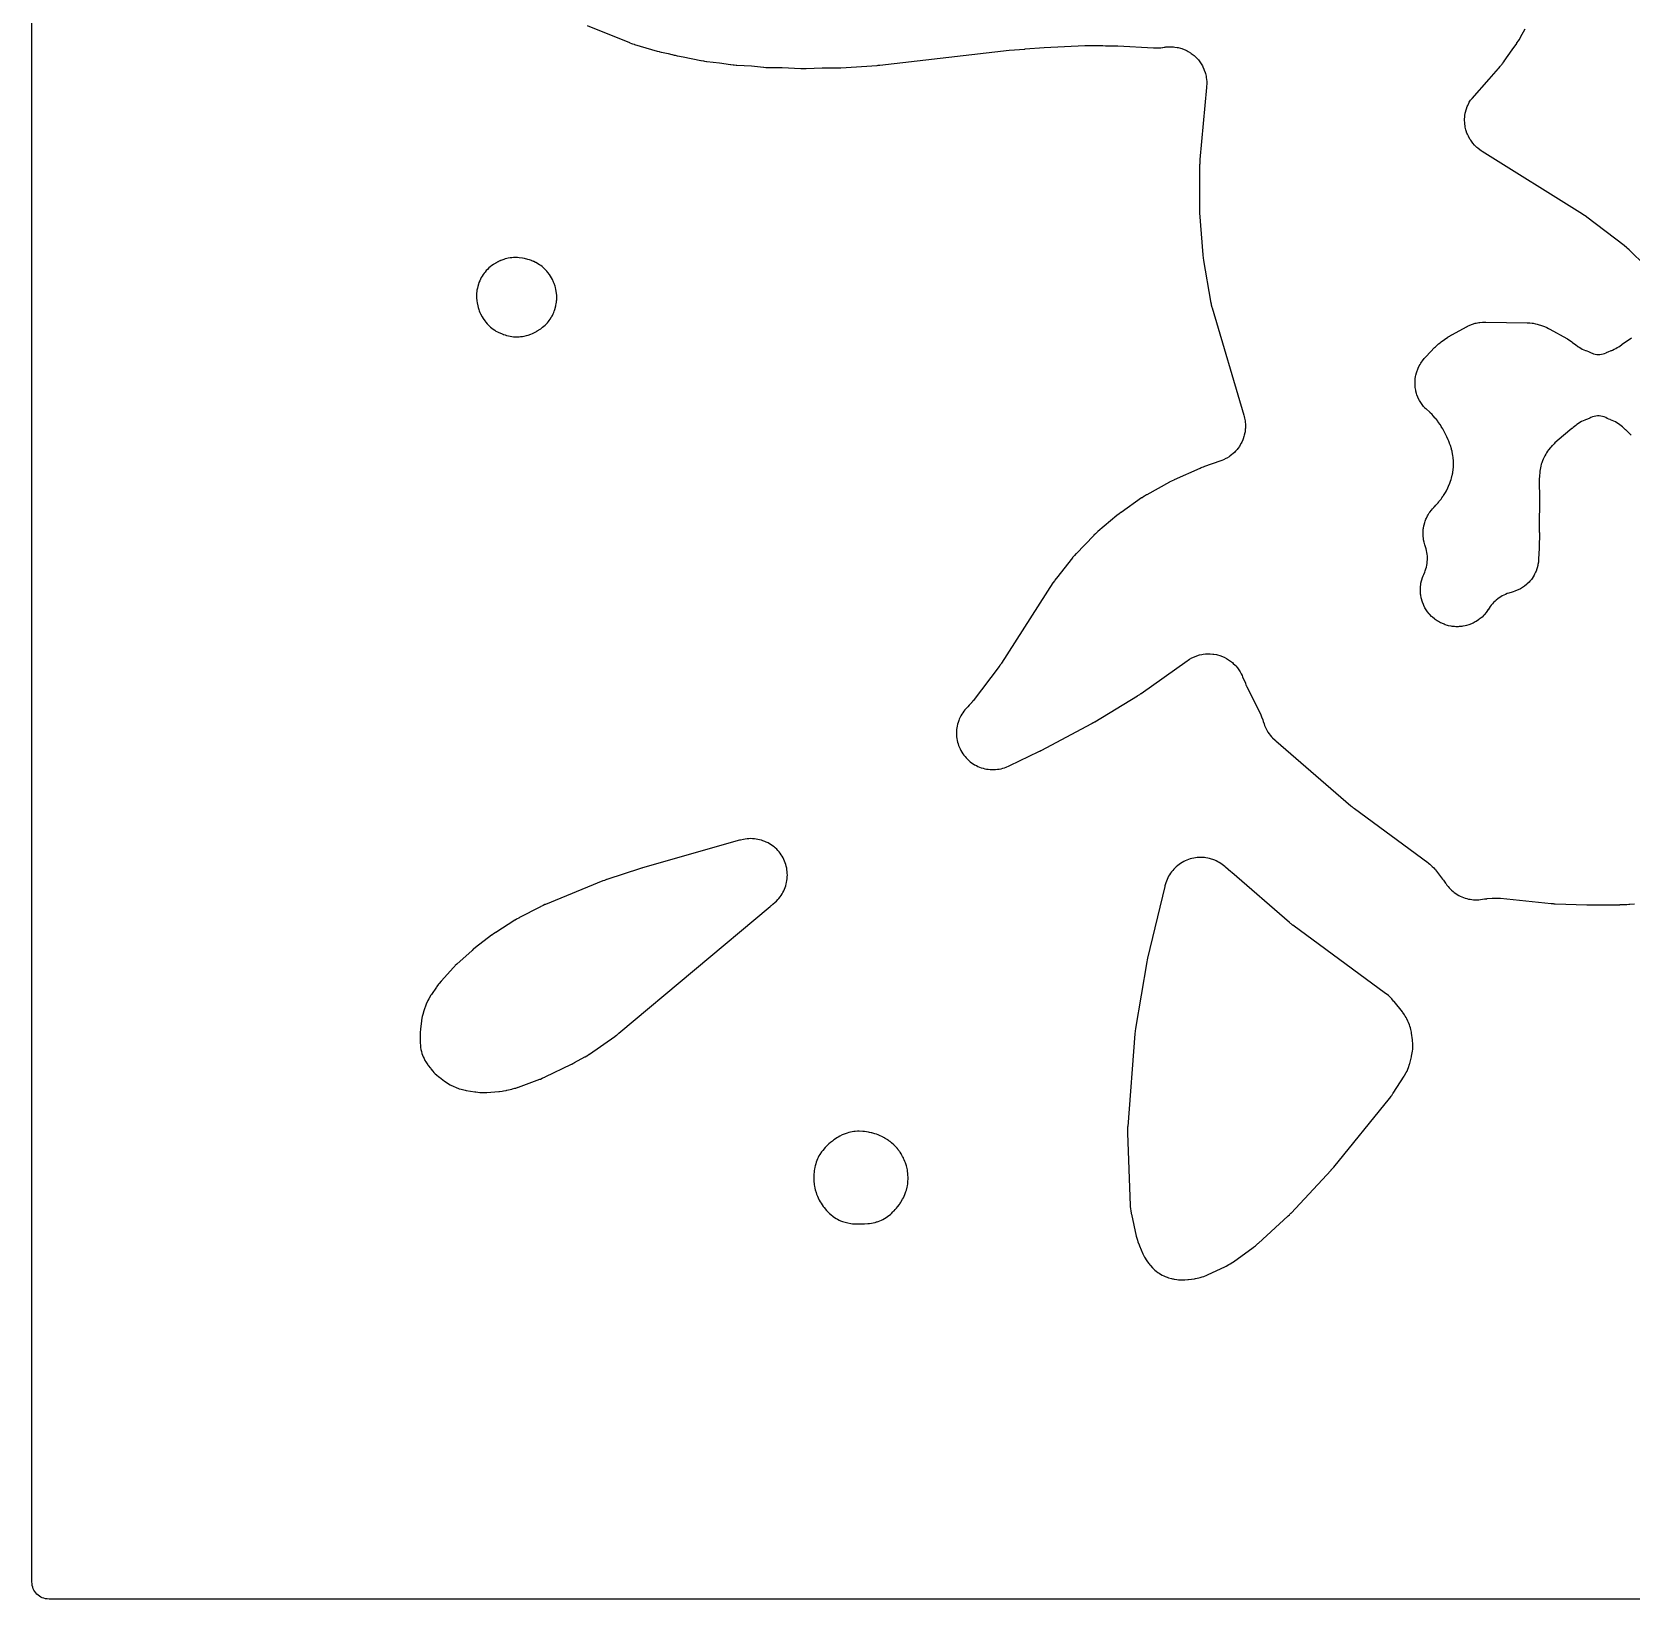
# Model space of a CAD drawing. Header units: millimetres. Extents: x 0 to 300, y 0 to 300.
# Drawn here: x -0.1 to 153, y -0.1 to 150 of the extents above; entities that cross this region are included whole.
import ezdxf

# ---------------------------------------------------------------- set-up
doc = ezdxf.new("R2010")
doc.units = ezdxf.units.MM
doc.layers.add('CUT', color=7, linetype='CONTINUOUS')

msp = doc.modelspace()

# ---------------------------------------------------------------- linework, layer by layer
at = {"layer": 'CUT'}
for points in [[(298.5107, -0.15), (1.4893, -0.15), (1.2934, -0.1404), (1.1382, -0.1174), (0.9861, -0.0793), (0.8384, -0.0264), (0.6967, 0.0406), (0.5622, 0.1213), (0.4362, 0.2147), (0.32, 0.32), (0.2147, 0.4362), (0.1213, 0.5622), (0.0406, 0.6967), (-0.0264, 0.8384), (-0.0793, 0.9861), (-0.1174, 1.1382), (-0.1404, 1.2934), (-0.15, 1.4893), (-0.15, 298.5107)], [(53.0459, 150.6083), (57.0906, 148.9826), (57.1263, 148.9687), (57.3019, 148.903), (57.3741, 148.8779), (57.5526, 148.8206), (57.5892, 148.8094), (59.7371, 148.1764), (59.765, 148.1684), (59.9261, 148.1241), (59.9884, 148.1083), (60.1208, 148.0775), (60.1511, 148.0708), (60.8039, 147.9324), (61.1378, 147.8408), (61.1783, 147.8302), (61.3777, 147.7811), (61.4595, 147.7632), (61.6611, 147.7245), (61.7024, 147.7172), (62.2239, 147.6314), (63.9342, 147.2687), (63.9766, 147.2604), (64.1839, 147.2222), (64.2689, 147.2089), (64.4781, 147.182), (64.5208, 147.177), (65.7312, 147.054), (66.7652, 146.8838), (66.8091, 146.8772), (67.0246, 146.8479), (67.1129, 146.8383), (67.3297, 146.8209), (67.374, 146.818), (68.772, 146.745), (69.9302, 146.6273), (69.9679, 146.6239), (70.1528, 146.6095), (70.2283, 146.6054), (70.4137, 146.5998), (70.4515, 146.5991), (71.7291, 146.5905), (73.4979, 146.4981), (73.5369, 146.4965), (73.7283, 146.4912), (73.8064, 146.4909), (73.9978, 146.4949), (74.0369, 146.4962), (75.5444, 146.5648), (76.9471, 146.5553), (76.9749, 146.5554), (77.1352, 146.5571), (77.1968, 146.5589), (77.3271, 146.5654), (77.3568, 146.5671), (80.8136, 146.8017), (80.8311, 146.803), (80.931, 146.8109), (80.9695, 146.8144), (81.0508, 146.8228), (81.0693, 146.8248), (93.4747, 148.252), (94.9869, 148.3686), (94.9879, 148.3686), (95.0018, 148.3697), (96.8241, 148.5102), (100.7196, 148.7162), (102.4608, 148.6896), (102.6898, 148.6861), (103.2205, 148.678), (103.871, 148.668), (107.2883, 148.4762), (107.3653, 148.4738), (107.6704, 148.4713), (107.8243, 148.4775), (108.0058, 148.4936), (108.1584, 148.5146), (108.2035, 148.523), (108.3164, 148.5413), (108.4228, 148.5559), (108.477, 148.5621), (108.6475, 148.5773), (108.8854, 148.5867), (108.9923, 148.5856), (109.2278, 148.5715), (109.3351, 148.5598), (109.5681, 148.5228), (109.6737, 148.5006), (109.9019, 148.4408), (110.0048, 148.4083), (110.2261, 148.3264), (110.3254, 148.284), (110.5375, 148.1808), (110.6321, 148.1288), (110.8331, 148.0053), (110.9221, 147.9443), (111.11, 147.8016), (111.1926, 147.7321), (111.3656, 147.5716), (111.441, 147.4944), (111.5973, 147.3177), (111.6648, 147.2335), (111.803, 147.0423), (111.8619, 146.9518), (111.9807, 146.748), (112.0304, 146.6522), (112.1286, 146.4377), (112.1686, 146.3374), (112.2453, 146.1143), (112.2753, 146.0106), (112.3297, 145.7811), (112.35, 145.6715), (112.383, 145.42), (112.3941, 145.2766), (112.3998, 145.0052), (112.393, 144.8132), (112.3843, 144.6777), (111.7459, 137.7737), (111.7431, 137.7389), (111.731, 137.5681), (111.7276, 137.4984), (111.723, 137.3272), (111.7225, 137.2923), (111.7021, 133.1468), (111.7022, 133.1361), (111.7021, 133.1241), (111.7023, 133.0914), (111.7048, 132.9312), (111.7072, 132.8659), (111.7162, 132.706), (111.7183, 132.6734), (112.0271, 128.6601), (112.0308, 128.6185), (112.0314, 128.6128), (112.0315, 128.6122), (112.0347, 128.5753), (112.0528, 128.3943), (112.0619, 128.3207), (112.0884, 128.1409), (112.0942, 128.1042), (112.7593, 124.2113), (112.7679, 124.1649), (112.8136, 123.938), (112.835, 123.8461), (112.8939, 123.6223), (112.9066, 123.5769), (115.9506, 113.2723), (115.9819, 113.1555), (116.022, 112.9891), (116.0668, 112.7516), (116.0818, 112.642), (116.1025, 112.4011), (116.1064, 112.2906), (116.1027, 112.0489), (116.0955, 111.9386), (116.0675, 111.6984), (116.0492, 111.5894), (115.9972, 111.3533), (115.968, 111.2466), (115.8925, 111.0169), (115.8528, 110.9138), (115.7545, 110.6929), (115.7046, 110.5942), (115.5846, 110.3843), (115.525, 110.2912), (115.3845, 110.0944), (115.3158, 110.0078), (115.1563, 109.8261), (115.0792, 109.7468), (114.9022, 109.5822), (114.8175, 109.511), (114.6249, 109.365), (114.5335, 109.3028), (114.3271, 109.1769), (114.2299, 109.1242), (114.0119, 109.0197), (113.854, 108.9536), (113.7413, 108.9097), (112.1042, 108.3195), (112.0792, 108.3102), (111.9358, 108.2558), (111.8809, 108.2338), (111.7658, 108.1852), (111.7397, 108.1739), (109.2677, 107.0777), (109.2359, 107.0632), (109.0816, 106.9907), (109.0193, 106.9597), (108.8681, 106.8805), (108.8375, 106.864), (106.664, 105.664), (106.6268, 105.6428), (106.446, 105.5366), (106.3734, 105.4913), (106.1986, 105.3756), (106.1632, 105.3515), (104.1913, 103.9691), (104.1624, 103.9484), (104.0217, 103.845), (103.9652, 103.8015), (103.8293, 103.692), (103.8018, 103.6693), (101.9771, 102.131), (101.9465, 102.1046), (101.7983, 101.9732), (101.7392, 101.918), (101.5979, 101.7793), (101.5694, 101.7506), (99.886, 100.0123), (99.8591, 99.9839), (99.7292, 99.843), (99.6776, 99.7842), (99.5547, 99.6371), (99.53, 99.6068), (97.9921, 97.6721), (97.9671, 97.6399), (97.847, 97.4805), (97.7996, 97.4143), (97.6877, 97.2491), (97.6653, 97.2151), (92.7395, 89.5281), (92.7222, 89.5015), (92.6929, 89.4572), (92.6667, 89.4183), (92.6528, 89.3979), (92.6416, 89.3819), (92.6244, 89.3572), (92.606, 89.3314), (92.575, 89.2883), (92.5472, 89.2505), (92.5324, 89.2308), (92.5206, 89.2152), (90.0124, 85.927), (89.9679, 85.8703), (89.8809, 85.7631), (89.8346, 85.7078), (89.8214, 85.6925), (89.7735, 85.6386), (89.6802, 85.5368), (89.6308, 85.4844), (89.4957, 85.3456), (89.4415, 85.2871), (89.2328, 85.0501), (89.1336, 84.9253), (89.0236, 84.7721), (88.9373, 84.6382), (88.8432, 84.4748), (88.7706, 84.3329), (88.6932, 84.1609), (88.6351, 84.0125), (88.5752, 83.8337), (88.5321, 83.6803), (88.4903, 83.4964), (88.4627, 83.3395), (88.4394, 83.1523), (88.4275, 82.9934), (88.4229, 82.8049), (88.4269, 82.6456), (88.4411, 82.4576), (88.461, 82.2994), (88.4938, 82.1137), (88.5293, 81.9584), (88.5804, 81.7769), (88.6311, 81.6258), (88.7, 81.4503), (88.7656, 81.305), (88.8516, 81.1372), (88.9312, 80.9992), (89.0335, 80.8407), (89.1265, 80.7114), (89.2441, 80.5639), (89.3495, 80.4444), (89.4811, 80.3093), (89.5979, 80.2009), (89.7423, 80.0796), (89.8692, 79.9833), (90.025, 79.877), (90.1609, 79.7938), (90.3265, 79.7035), (90.47, 79.6343), (90.6437, 79.5609), (90.7934, 79.5063), (90.9736, 79.4505), (91.128, 79.4111), (91.3128, 79.3735), (91.4703, 79.3496), (91.6579, 79.3306), (91.8171, 79.3225), (92.0057, 79.3223), (92.1648, 79.33), (92.3525, 79.3486), (92.5101, 79.3721), (92.695, 79.4092), (92.8495, 79.4483), (93.0298, 79.5036), (93.1796, 79.5579), (93.4707, 79.6801), (93.5434, 79.7127), (96.3141, 81.0414), (96.3286, 81.0484), (96.3913, 81.0792), (96.4179, 81.0926), (96.5121, 81.1412), (96.5329, 81.1521), (101.4041, 83.7539), (101.4225, 83.7639), (101.5278, 83.8219), (101.568, 83.8448), (101.6524, 83.8945), (101.6715, 83.906), (105.7805, 86.4057), (105.8029, 86.4195), (105.9311, 86.5005), (105.9799, 86.5325), (106.0819, 86.6022), (106.105, 86.6183), (110.5112, 89.7448), (110.6102, 89.8114), (110.7526, 89.9022), (110.96, 90.0203), (111.0575, 90.0695), (111.2756, 90.1665), (111.3774, 90.2058), (111.6041, 90.2805), (111.7093, 90.3095), (111.9423, 90.3614), (112.0499, 90.3798), (112.2869, 90.4083), (112.3958, 90.4159), (112.6344, 90.4207), (112.7435, 90.4175), (112.9814, 90.3986), (113.0897, 90.3845), (113.3245, 90.342), (113.4309, 90.3173), (113.6603, 90.2517), (113.7637, 90.2165), (113.9855, 90.1285), (114.0849, 90.0832), (114.2968, 89.9735), (114.3912, 89.9186), (114.5912, 89.7884), (114.6796, 89.7244), (114.8658, 89.575), (114.9474, 89.5025), (115.1177, 89.3353), (115.1918, 89.2551), (115.3447, 89.0718), (115.4103, 88.9846), (115.5443, 88.7871), (115.601, 88.6938), (115.7146, 88.4839), (115.7876, 88.3315), (115.8365, 88.2226), (116.1015, 87.5902), (116.1101, 87.57), (116.1606, 87.454), (116.1807, 87.4096), (116.2247, 87.3164), (116.2349, 87.2952), (117.5715, 84.5678), (117.5746, 84.5615), (117.6493, 84.3878), (117.7609, 84.0967), (117.8154, 83.9384), (117.8881, 83.7004), (117.9436, 83.5469), (118.0186, 83.3689), (118.0895, 83.2219), (118.1822, 83.0524), (118.2677, 82.9134), (118.3772, 82.7543), (118.4765, 82.6247), (118.6016, 82.4776), (118.7135, 82.3588), (118.947, 82.1351), (119.0073, 82.0801), (126.2172, 75.8444), (126.2282, 75.8349), (126.2766, 75.7939), (126.2971, 75.7767), (126.3533, 75.7306), (126.3773, 75.7113), (126.4312, 75.6688), (126.4564, 75.6493), (126.5282, 75.5949), (126.5458, 75.5817), (133.5743, 70.4095), (133.6573, 70.3456), (133.7727, 70.2527), (133.9298, 70.1144), (133.9989, 70.0481), (134.1433, 69.8966), (134.2408, 69.7851), (134.308, 69.7048), (135.0023, 68.8367), (135.0787, 68.7358), (135.2199, 68.5388), (135.2909, 68.434), (135.3251, 68.3806), (135.4134, 68.2561), (135.5248, 68.114), (135.6245, 67.9985), (135.7489, 67.8675), (135.8592, 67.7621), (135.9955, 67.6436), (136.1154, 67.5491), (136.2624, 67.4442), (136.3906, 67.3615), (136.547, 67.271), (136.6825, 67.201), (136.8468, 67.1258), (136.9884, 67.069), (137.159, 67.0098), (137.3054, 66.9668), (137.4809, 66.9241), (137.6307, 66.8952), (137.8095, 66.8694), (137.9614, 66.8549), (138.1418, 66.8463), (138.2944, 66.8463), (138.4749, 66.8549), (138.6267, 66.8695), (139.0228, 66.9266), (139.1045, 66.9382), (139.1575, 66.9449), (139.2177, 66.9518), (139.246, 66.9546), (139.2697, 66.9569), (139.7383, 66.9998), (139.8542, 67.0075), (140.0183, 67.0146), (140.2503, 67.0133), (140.4143, 67.0044), (140.53, 66.9953), (145.4144, 66.4937), (145.4395, 66.4913), (145.5843, 66.4787), (145.6401, 66.4749), (145.7583, 66.4688), (145.7852, 66.4676), (148.8009, 66.3627), (148.8236, 66.3621), (148.9538, 66.3594), (149.004, 66.3591), (149.1101, 66.3603), (149.1343, 66.3607), (149.3994, 66.3676), (149.4089, 66.3671), (149.4873, 66.3647), (150.8464, 66.3572), (150.8639, 66.3572), (150.9648, 66.3578), (151.0036, 66.3584), (151.0857, 66.3609), (151.1044, 66.3615), (151.5403, 66.3796), (151.8405, 66.3796), (151.861, 66.3797), (151.9794, 66.3812), (152.0249, 66.3825), (152.1212, 66.3865), (152.1432, 66.3875), (152.5046, 66.4075), (152.5693, 66.4083), (152.6452, 66.4112), (152.8309, 66.4226), (152.8688, 66.4253), (152.942, 66.4316), (153.3804, 66.4557)], [(154.4078, 127.6335), (152.909, 129.0951), (152.873, 129.1292), (152.6938, 129.2935), (152.6186, 129.3582), (152.4295, 129.511), (152.3905, 129.5416), (148.8129, 132.2549), (148.7843, 132.2761), (148.643, 132.3784), (148.5844, 132.4188), (148.4387, 132.5147), (148.4088, 132.5339), (138.7915, 138.5623), (138.6942, 138.6266), (138.5587, 138.721), (138.3741, 138.8635), (138.2929, 138.9327), (138.1229, 139.0924), (138.0488, 139.1691), (137.8952, 139.3446), (137.8289, 139.4282), (137.693, 139.6177), (137.6352, 139.7074), (137.5183, 139.9092), (137.4694, 140.004), (137.3727, 140.2163), (137.3333, 140.3154), (137.2576, 140.536), (137.228, 140.6385), (137.1741, 140.8654), (137.1546, 140.9703), (137.123, 141.2014), (137.1137, 141.3077), (137.1047, 141.5407), (137.1058, 141.6474), (137.1195, 141.8802), (137.1309, 141.9863), (137.1671, 142.2167), (137.1888, 142.3211), (137.2472, 142.5469), (137.2789, 142.6488), (137.359, 142.8678), (137.4004, 142.9661), (137.5014, 143.1764), (137.5522, 143.2702), (137.6731, 143.4697), (137.679, 143.4785), (137.7839, 143.5915), (137.8143, 143.6253), (139.4499, 145.491), (140.1418, 146.2497), (140.1726, 146.2846), (140.3214, 146.4576), (140.38, 146.5299), (140.5107, 146.7011), (140.5155, 146.7066), (140.5454, 146.7417), (140.6896, 146.916), (140.7463, 146.9888), (140.8801, 147.1711), (140.9069, 147.2087), (141.6586, 148.2971), (142.0949, 148.9044), (142.1246, 148.9472), (142.2668, 149.1595), (142.322, 149.248), (142.4501, 149.469), (142.4755, 149.5146), (142.8993, 150.3041)], [(153.0744, 111.3827), (152.6077, 111.8087), (152.5831, 111.8315), (152.541, 111.8711), (152.5409, 111.8711), (152.5357, 111.876), (152.4972, 111.9118), (152.4847, 111.9236), (152.2359, 112.1584), (152.1183, 112.259), (151.9739, 112.371), (151.8475, 112.4597), (151.6928, 112.5573), (151.5583, 112.6334), (151.395, 112.7156), (151.2538, 112.7784), (151.0833, 112.8445), (151.0831, 112.8446), (151.0367, 112.8626), (150.9283, 112.9077), (150.7765, 112.9753), (150.6347, 113.047), (150.4846, 113.1134), (150.3285, 113.1641), (150.168, 113.1985), (150.0049, 113.2163), (149.8407, 113.2173), (149.6774, 113.2014), (149.5165, 113.169), (149.3597, 113.1202), (149.2089, 113.0556), (149.088, 112.9963), (148.8682, 112.9019), (148.7681, 112.8646), (148.6986, 112.837), (148.622, 112.8043), (148.6212, 112.804), (148.4529, 112.7323), (148.3139, 112.6649), (148.1534, 112.5773), (148.0215, 112.4969), (147.8701, 112.3942), (147.7466, 112.3014), (147.4922, 112.0903), (147.4698, 112.0714), (147.4476, 112.0523), (147.4475, 112.0522), (147.4096, 112.0196), (147.3922, 112.0048), (145.9885, 110.8234), (145.9497, 110.7897), (145.7624, 110.6215), (145.6882, 110.5504), (145.512, 110.3706), (145.4767, 110.3333), (145.387, 110.2356), (145.3376, 110.1792), (145.147, 109.951), (145.0563, 109.8315), (144.9558, 109.6852), (144.8767, 109.5577), (144.7903, 109.4026), (144.7235, 109.2683), (144.6699, 109.1465), (144.6294, 109.0631), (144.566, 108.9132), (144.5, 108.7321), (144.452, 108.5765), (144.4048, 108.3897), (144.3729, 108.23), (144.326, 107.9108), (144.3162, 107.83), (144.2804, 107.4546), (144.2766, 107.4068), (144.2613, 107.1719), (144.2579, 107.0759), (144.2567, 106.8406), (144.2572, 106.7926), (144.2894, 105.5004), (144.2892, 105.4733), (144.2361, 102.3584), (144.2402, 102.2133), (144.2575, 102.0692), (144.2663, 102.0278), (144.2565, 100.5555), (144.1959, 99.4854), (144.1867, 99.3715), (144.1699, 99.2108), (144.1354, 98.9851), (144.1147, 98.8828), (144.0589, 98.6614), (144.0285, 98.5614), (143.9519, 98.3464), (143.9123, 98.2498), (143.8156, 98.043), (143.7669, 97.9506), (143.6657, 97.7788), (143.5691, 97.6374), (143.5036, 97.551), (143.3513, 97.3695), (143.2776, 97.29), (143.1081, 97.1244), (143.0269, 97.0526), (142.842, 96.9045), (142.7541, 96.841), (142.5554, 96.7119), (142.4618, 96.6574), (142.2513, 96.5485), (142.1527, 96.5035), (141.9325, 96.4159), (141.7738, 96.3617), (141.6608, 96.3262), (141.3444, 96.2352), (141.1939, 96.1837), (141.0191, 96.1141), (140.8746, 96.0479), (140.7076, 95.9612), (140.5703, 95.8811), (140.4127, 95.7783), (140.2841, 95.6849), (140.1375, 95.567), (140.0187, 95.4613), (139.8845, 95.3294), (139.7769, 95.2124), (139.6565, 95.0678), (139.5609, 94.9408), (139.3547, 94.6361), (139.3433, 94.6189), (139.2392, 94.4688), (139.1647, 94.3696), (139.014, 94.1878), (138.941, 94.1082), (138.7731, 93.9422), (138.6927, 93.8701), (138.5093, 93.7214), (138.4222, 93.6576), (138.225, 93.5276), (138.1321, 93.4727), (137.9231, 93.3627), (137.8252, 93.3172), (137.6064, 93.2283), (137.5045, 93.1926), (137.2781, 93.1256), (137.1731, 93.1001), (136.9412, 93.0557), (136.8343, 93.0407), (136.5992, 93.0193), (136.4912, 93.0148), (136.2551, 93.0166), (136.1473, 93.0228), (135.9125, 93.0478), (135.8058, 93.0645), (135.5746, 93.1125), (135.4701, 93.1396), (135.2448, 93.2101), (135.1434, 93.2474), (134.926, 93.3396), (134.8089, 93.3963), (134.601, 93.5099), (134.4887, 93.5787), (134.2923, 93.7128), (134.2056, 93.7785), (134.0234, 93.9314), (133.9437, 94.0054), (133.7775, 94.1756), (133.7055, 94.2572), (133.557, 94.443), (133.4934, 94.5312), (133.364, 94.7308), (133.3094, 94.8249), (133.2005, 95.0364), (133.1555, 95.1354), (133.068, 95.3566), (133.033, 95.4596), (132.9679, 95.6884), (132.9433, 95.7944), (132.9011, 96.0284), (132.8871, 96.1363), (132.8683, 96.3734), (132.8651, 96.4822), (132.8698, 96.72), (132.8774, 96.8285), (132.9057, 97.0647), (132.9239, 97.1719), (132.9754, 97.4041), (133.0042, 97.5091), (133.0785, 97.735), (133.1389, 97.8922), (133.1843, 98.0021), (133.2829, 98.2248), (133.3413, 98.3773), (133.401, 98.5611), (133.4436, 98.7188), (133.4843, 98.9077), (133.5105, 99.0689), (133.5318, 99.261), (133.5415, 99.424), (133.543, 99.6172), (133.536, 99.7804), (133.5179, 99.9728), (133.4943, 100.1344), (133.4567, 100.3239), (133.4167, 100.4823), (133.3024, 100.8543), (133.2981, 100.8715), (133.261, 100.9957), (133.227, 101.1257), (133.1794, 101.3515), (133.1626, 101.4557), (133.1368, 101.685), (133.1301, 101.7903), (133.1266, 102.021), (133.13, 102.1265), (133.1486, 102.3565), (133.1622, 102.4611), (133.2028, 102.6883), (133.2263, 102.7911), (133.2885, 103.0133), (133.3218, 103.1135), (133.4051, 103.3286), (133.4479, 103.4251), (133.5515, 103.6313), (133.6033, 103.7232), (133.7262, 103.9185), (133.7866, 104.005), (133.9277, 104.1876), (134.0336, 104.3119), (134.1106, 104.3979), (134.1734, 104.4647), (134.2077, 104.5025), (134.3595, 104.6748), (134.4767, 104.7993), (134.5602, 104.8954), (134.6243, 104.9754), (134.6402, 104.9935), (134.6833, 105.0445), (134.8497, 105.2501), (134.9293, 105.3573), (135.0181, 105.488), (135.06, 105.5555), (135.0855, 105.5921), (135.2717, 105.8748), (135.358, 106.0224), (135.5084, 106.3145), (135.5766, 106.4657), (135.6887, 106.7534), (135.7297, 106.8765), (135.7568, 106.944), (135.8132, 107.1051), (135.8546, 107.243), (135.9244, 107.52), (135.9404, 107.5902), (135.9552, 107.6628), (135.9708, 107.7514), (136.0224, 108.104), (136.0384, 108.2832), (136.0502, 108.6392), (136.0506, 108.7292), (136.0497, 108.7703), (136.0449, 108.8617), (136.0158, 109.2231), (135.9906, 109.4044), (135.9204, 109.76), (135.9002, 109.8492), (135.8645, 109.9878), (135.8427, 110.0643), (135.7489, 110.3656), (135.6941, 110.515), (135.667, 110.5787), (135.656, 110.6157), (135.5946, 110.7896), (135.5357, 110.9339), (135.4051, 111.2138), (135.3705, 111.2836), (135.0423, 111.906), (135.0059, 111.9714), (134.9373, 112.088), (134.8714, 112.2073), (134.7815, 112.3516), (134.5884, 112.6274), (134.5379, 112.6957), (134.3347, 112.9556), (134.2882, 113.0123), (134.0988, 113.2328), (133.9983, 113.3395), (133.7897, 113.5417), (133.7359, 113.5915), (133.4418, 113.8514), (133.3797, 113.9035), (133.2991, 113.9678), (133.2911, 113.9765), (133.178, 114.1068), (133.0276, 114.2988), (132.9634, 114.39), (132.8334, 114.5962), (132.7788, 114.6934), (132.6703, 114.9118), (132.6258, 115.0141), (132.5401, 115.2423), (132.5062, 115.3486), (132.4441, 115.5844), (132.4212, 115.6935), (132.3833, 115.9344), (132.3716, 116.0453), (132.3584, 116.2888), (132.358, 116.4003), (132.3695, 116.6438), (132.3805, 116.7548), (132.4166, 116.996), (132.4388, 117.1052), (132.4993, 117.3415), (132.5324, 117.4479), (132.6165, 117.6768), (132.6603, 117.7794), (132.7672, 117.9985), (132.8507, 118.1496), (132.9124, 118.2548), (132.9148, 118.2587), (132.9822, 118.3613), (133.0812, 118.5039), (133.2312, 118.698), (133.3443, 118.8298), (133.4265, 118.9209), (134.2238, 119.7594), (134.3095, 119.8451), (134.4338, 119.9632), (134.6176, 120.1211), (134.7532, 120.2261), (134.8509, 120.2979), (135.5013, 120.751), (135.536, 120.7748), (135.5947, 120.8141), (135.6469, 120.8482), (135.6746, 120.8657), (135.6966, 120.8795), (135.7305, 120.9005), (135.7665, 120.9224), (135.8272, 120.9585), (135.8812, 120.9897), (135.9098, 121.0057), (135.9326, 121.0183), (137.272, 121.7497), (137.3823, 121.8063), (137.5403, 121.8823), (137.7687, 121.9779), (137.8753, 122.0162), (138.1124, 122.0878), (138.2224, 122.115), (138.4656, 122.1617), (138.5778, 122.1774), (138.8245, 122.1988), (138.9997, 122.205), (139.1236, 122.2061), (143.0879, 122.1407), (143.1992, 122.1363), (143.3566, 122.1264), (143.578, 122.1021), (143.6786, 122.0863), (143.8968, 122.0416), (144.0497, 122.0028), (144.157, 121.9728), (144.462, 121.8801), (144.5832, 121.8397), (144.7532, 121.778), (144.9883, 121.6782), (145.1507, 121.5988), (145.2639, 121.5396), (146.8842, 120.6374), (146.9708, 120.5868), (147.0918, 120.5126), (147.2583, 120.4008), (147.3727, 120.3167), (147.4522, 120.2557), (147.6572, 120.0916), (147.7177, 120.0454), (147.962, 119.8682), (148.0894, 119.7847), (148.2447, 119.6932), (148.3794, 119.6223), (148.5427, 119.546), (148.6836, 119.4881), (148.7162, 119.4765), (148.8278, 119.4336), (148.9843, 119.3689), (149.2366, 119.2496), (149.237, 119.2505), (149.3192, 119.2115), (149.464, 119.1591), (149.6132, 119.1208), (149.7653, 119.0971), (149.919, 119.0881), (150.0729, 119.0939), (150.2255, 119.1145), (150.3754, 119.1497), (150.5213, 119.1991), (150.6617, 119.2623), (150.7088, 119.2863), (150.923, 119.3825), (151.0777, 119.4431), (151.1417, 119.4664), (151.1763, 119.4794), (151.2093, 119.4923), (151.2796, 119.5216), (151.4442, 119.5951), (151.5802, 119.6636), (151.7371, 119.7524), (151.8659, 119.8335), (152.1485, 120.031), (152.1755, 120.0502), (152.196, 120.0652), (152.2117, 120.0766), (153.0861, 120.7041)]]:
    msp.add_lwpolyline(points, dxfattribs=at)
for points in [[(44.0346, 121.5208), (44.179, 121.4232), (44.3047, 121.3465), (44.4575, 121.2626), (44.5896, 121.1978), (44.8192, 121.098), (44.9627, 121.0436), (44.9904, 121.0346), (45.0046, 121.0287), (45.1773, 120.9658), (45.3256, 120.9199), (45.5036, 120.8741), (45.6556, 120.8428), (45.8372, 120.8144), (45.9916, 120.798), (46.1751, 120.7874), (46.3303, 120.786), (46.514, 120.7932), (46.6686, 120.8068), (46.8507, 120.8318), (47.0033, 120.8604), (47.2316, 120.9147), (47.3875, 120.9602), (47.6415, 121.0487), (47.7984, 121.1128), (47.9797, 121.1984), (48.1289, 121.2788), (48.2387, 121.3456), (48.2657, 121.3607), (48.3934, 121.4399), (48.4102, 121.4501), (48.4132, 121.4521), (48.4691, 121.4868), (48.5887, 121.5686), (48.7747, 121.7086), (48.8853, 121.8), (49.0113, 121.9139), (49.1133, 122.0148), (49.2286, 122.1395), (49.3212, 122.2492), (49.4074, 122.3611), (49.4993, 122.4937), (49.6288, 122.7025), (49.6553, 122.7511), (49.7069, 122.8438), (49.7775, 122.9849), (49.8337, 123.1106), (49.8939, 123.2622), (49.9108, 123.3108), (49.9217, 123.3398), (49.933, 123.3748), (49.9391, 123.3923), (49.9444, 123.4099), (49.9702, 123.4895), (49.9863, 123.5497), (49.9896, 123.5604), (49.9936, 123.5766), (50.0123, 123.6462), (50.0217, 123.6903), (50.027, 123.7114), (50.0292, 123.7228), (50.0509, 123.815), (50.0765, 123.9502), (50.1, 124.1114), (50.114, 124.2483), (50.1193, 124.3389), (50.1201, 124.3481), (50.1204, 124.3574), (50.1235, 124.411), (50.1249, 124.5005), (50.1256, 124.5213), (50.1254, 124.5301), (50.1257, 124.5486), (50.1218, 124.6908), (50.1199, 124.7755), (50.1075, 124.9419), (50.0794, 125.1616), (50.0512, 125.3195), (50.0085, 125.5044), (49.9646, 125.6586), (49.8871, 125.8871), (49.8259, 126.0408), (49.7148, 126.2825), (49.6354, 126.4335), (49.5322, 126.6068), (49.4372, 126.7484), (49.2814, 126.9559), (49.1819, 127.0758), (49.0572, 127.212), (48.9575, 127.3117), (48.8343, 127.4244), (48.7262, 127.5149), (48.5936, 127.6164), (48.4779, 127.6971), (48.3198, 127.7973), (48.1792, 127.8768), (48.1387, 127.897), (48.1327, 127.9003), (48.1045, 127.9141), (47.9206, 128.0061), (47.8862, 128.021), (47.8792, 128.0244), (47.827, 128.0465), (47.7534, 128.0782), (47.7435, 128.0818), (47.7179, 128.0927), (47.523, 128.1629), (47.3552, 128.2131), (47.0216, 128.2934), (46.8551, 128.3242), (46.5377, 128.3658), (46.3745, 128.3787), (46.181, 128.3841), (46.1551, 128.3835), (46.1483, 128.3837), (46.0641, 128.3814), (46.0175, 128.3803), (46.0137, 128.38), (45.9832, 128.3792), (45.8079, 128.3654), (45.7967, 128.3639), (45.7959, 128.3638), (45.6513, 128.3464), (45.4827, 128.3182), (45.347, 128.2895), (45.1978, 128.251), (45.0686, 128.2119), (44.8808, 128.1462), (44.7484, 128.0931), (44.7401, 128.0894), (44.7329, 128.0866), (44.6792, 128.0618), (44.5335, 127.9957), (44.5087, 127.983), (44.4755, 127.9677), (44.4128, 127.9339), (44.3997, 127.9273), (44.3898, 127.9216), (44.305, 127.876), (44.286, 127.8643), (44.2745, 127.858), (44.1009, 127.7498), (44.0542, 127.7209), (43.9093, 127.62), (43.7452, 127.4915), (43.6247, 127.3871), (43.4884, 127.2565), (43.3789, 127.1406), (43.2563, 126.9972), (43.1797, 126.898), (43.1648, 126.8793), (43.0733, 126.7529), (42.9725, 126.5982), (42.8937, 126.4634), (42.8084, 126.2996), (42.7432, 126.1578), (42.6743, 125.9865), (42.6232, 125.839), (42.5554, 125.6076), (42.5205, 125.4643), (42.4824, 125.269), (42.4617, 125.1317), (42.4444, 124.9681), (42.4357, 124.8294), (42.4329, 124.6836), (42.4383, 124.5184), (42.4624, 124.234), (42.4899, 124.0444), (42.5503, 123.7527), (42.593, 123.59), (42.6478, 123.4187), (42.6981, 123.2826), (42.765, 123.1245), (42.8275, 122.9936), (42.9534, 122.7579), (42.9611, 122.7449), (42.9875, 122.6947), (43.0809, 122.5393), (43.2323, 122.317), (43.3316, 122.1861), (43.448, 122.0481), (43.548, 121.94), (43.6721, 121.8176), (43.7816, 121.7192), (43.9165, 121.6088)], [(37.5876, 51.3199), (37.773, 51.0436), (37.8216, 50.9751), (38.0168, 50.7146), (38.0634, 50.6554), (38.2535, 50.4253), (38.3548, 50.3138), (38.4807, 50.1877), (38.592, 50.0862), (38.8217, 49.8958), (38.8808, 49.8491), (39.374, 49.478), (39.4509, 49.4236), (39.7617, 49.2172), (39.9245, 49.1224), (40.2539, 48.9557), (40.4288, 48.88), (40.7842, 48.7505), (40.9691, 48.6956), (41.341, 48.609), (41.4356, 48.59), (42.2681, 48.4485), (42.364, 48.4352), (42.7453, 48.3939), (42.9387, 48.3848), (43.322, 48.3899), (43.4186, 48.3941), (44.5916, 48.4807), (44.654, 48.4866), (44.901, 48.5146), (45.025, 48.5336), (45.269, 48.5809), (45.3303, 48.594), (45.8269, 48.7105), (45.8745, 48.7225), (46.1067, 48.7845), (46.2006, 48.8128), (46.4286, 48.8889), (46.4749, 48.9052), (48.5188, 49.6585), (48.5553, 49.6724), (48.7331, 49.743), (48.805, 49.7735), (48.9792, 49.8526), (49.0145, 49.8692), (51.5415, 51.092), (51.5619, 51.1021), (51.6793, 51.161), (51.7242, 51.1843), (51.8183, 51.2353), (51.8395, 51.247), (52.8123, 51.7933), (52.8448, 51.812), (53.0017, 51.905), (53.0649, 51.9445), (53.2175, 52.0449), (53.2484, 52.0657), (55.6784, 53.7458), (55.7088, 53.7673), (55.8565, 53.8746), (55.9157, 53.9197), (56.0582, 54.0338), (56.087, 54.0574), (70.5825, 66.2175), (70.598, 66.2304), (70.6277, 66.2549), (70.6433, 66.2676), (70.6666, 66.2865), (70.6893, 66.3047), (70.7332, 66.3394), (70.7562, 66.3574), (70.7662, 66.3651), (70.8274, 66.4148), (71.0653, 66.6177), (71.1802, 66.7259), (71.3096, 66.8605), (71.4132, 66.9794), (71.5287, 67.1261), (71.6201, 67.2546), (71.7207, 67.412), (71.799, 67.5489), (71.8835, 67.7154), (71.9479, 67.8593), (72.0157, 68.0333), (72.0656, 68.183), (72.1159, 68.3628), (72.1509, 68.5166), (72.1832, 68.7005), (72.2028, 68.857), (72.2169, 69.0431), (72.2211, 69.2008), (72.2167, 69.3875), (72.2053, 69.5448), (72.1827, 69.7301), (72.1558, 69.8856), (72.115, 70.0678), (72.073, 70.2198), (72.0144, 70.3971), (71.9576, 70.5442), (71.8819, 70.7149), (71.8109, 70.8557), (71.7187, 71.0181), (71.6342, 71.1513), (71.5265, 71.3038), (71.4292, 71.428), (71.307, 71.5692), (71.1981, 71.6832), (71.0626, 71.8116), (70.9429, 71.9144), (70.7954, 72.0289), (70.6661, 72.1193), (70.5081, 72.2187), (70.3706, 72.296), (70.2035, 72.3793), (70.0591, 72.4427), (69.8846, 72.5092), (69.7346, 72.5581), (69.5545, 72.6071), (69.4004, 72.6409), (69.2163, 72.6719), (69.0596, 72.6904), (68.8734, 72.7031), (68.7157, 72.7061), (68.529, 72.7005), (68.3718, 72.6879), (68.1866, 72.6639), (68.0314, 72.6359), (67.7269, 72.5654), (67.6505, 72.5457), (58.3473, 69.9017), (58.3335, 69.8977), (58.2737, 69.8801), (58.2481, 69.8723), (58.1579, 69.8442), (58.1378, 69.8378), (54.9205, 68.787), (54.8952, 68.7785), (54.7499, 68.7284), (54.6944, 68.708), (54.5778, 68.6629), (54.5513, 68.6523), (49.0347, 66.4029), (48.9998, 66.3882), (48.8295, 66.314), (48.7608, 66.2821), (48.5943, 66.2), (48.5605, 66.1828), (46.5085, 65.1095), (46.4798, 65.0941), (46.3397, 65.0172), (46.2833, 64.9846), (46.1465, 64.9021), (46.1187, 64.885), (44.288, 63.7285), (44.2585, 63.7094), (44.1151, 63.6144), (44.0575, 63.5744), (43.9184, 63.4732), (43.8903, 63.4522), (42.3466, 62.2761), (42.3195, 62.2549), (42.1876, 62.1499), (42.1347, 62.1059), (42.0075, 61.9953), (41.9817, 61.9724), (40.5765, 60.6969), (40.548, 60.6704), (40.41, 60.5389), (40.355, 60.4839), (40.2235, 60.3457), (40.197, 60.3172), (39.0803, 59.0857), (39.044, 59.0442), (38.8697, 58.8381), (38.8015, 58.7516), (38.6417, 58.534), (38.6099, 58.4891), (38.1238, 57.7768), (38.0714, 57.6946), (37.8737, 57.3632), (37.7843, 57.1902), (37.6284, 56.8373), (37.5917, 56.7471), (37.4246, 56.2965), (37.3945, 56.2074), (37.2858, 55.8514), (37.2415, 55.6688), (37.1753, 55.3027), (37.1613, 55.2098), (37.0733, 54.4805), (37.0677, 54.4274), (37.0451, 54.1669), (37.0393, 54.0603), (37.0341, 53.7988), (37.0339, 53.7455), (37.0402, 53.2693), (37.0435, 53.1854), (37.0654, 52.8532), (37.0852, 52.6864), (37.119, 52.4906), (37.1561, 52.3268), (37.2102, 52.1357), (37.2644, 51.9767), (37.3382, 51.7922), (37.4088, 51.6398), (37.5015, 51.4641)], [(105.9485, 33.6974), (106.2894, 32.931), (106.319, 32.8682), (106.4418, 32.6216), (106.5091, 32.5), (106.595, 32.3596), (106.6725, 32.2443), (106.8361, 32.0227), (106.8785, 31.9677), (106.9483, 31.8813), (106.998, 31.8227), (107.2006, 31.595), (107.3082, 31.4852), (107.4417, 31.3615), (107.5594, 31.2625), (107.7041, 31.1522), (107.8307, 31.0649), (107.9854, 30.969), (108.1198, 30.8944), (108.2829, 30.8137), (108.4239, 30.7523), (108.594, 30.6877), (108.7402, 30.6401), (109.0341, 30.5597), (109.1087, 30.5413), (109.195, 30.5221), (109.2653, 30.5081), (109.5453, 30.4589), (109.6876, 30.4404), (109.8568, 30.4261), (110.0001, 30.4205), (110.17, 30.4214), (110.3132, 30.4286), (110.5962, 30.4556), (110.6674, 30.464), (111.2398, 30.5446), (111.3181, 30.5576), (111.6272, 30.6169), (111.7816, 30.6546), (111.9617, 30.7081), (112.1115, 30.7608), (112.4028, 30.8799), (112.4755, 30.9118), (114.1969, 31.7175), (114.2644, 31.7511), (114.5288, 31.8904), (114.6588, 31.9669), (114.9088, 32.1305), (114.9709, 32.1732), (116.8469, 33.5304), (116.8844, 33.5583), (117.0659, 33.6979), (117.1382, 33.757), (117.3112, 33.9069), (117.3461, 33.9379), (120.1762, 36.538), (120.1971, 36.5575), (120.3164, 36.6711), (120.3614, 36.7157), (120.4547, 36.812), (120.4758, 36.8341), (124.3143, 40.9451), (124.3319, 40.9642), (124.4315, 41.0745), (124.4692, 41.1176), (124.5471, 41.2102), (124.5647, 41.2316), (129.9027, 47.8072), (129.9307, 47.8427), (130.0651, 48.0182), (130.1179, 48.0913), (130.2423, 48.2741), (130.2671, 48.3117), (131.3065, 49.9365), (131.3494, 50.0076), (131.5123, 50.2941), (131.5869, 50.4427), (131.6659, 50.6228), (131.7246, 50.7783), (131.8249, 51.0921), (131.8481, 51.1719), (132.013, 51.7986), (132.0314, 51.8762), (132.0964, 52.1854), (132.1215, 52.3429), (132.1417, 52.5304), (132.151, 52.6895), (132.1525, 52.8782), (132.1458, 53.0374), (132.117, 53.352), (132.1077, 53.4311), (132.0154, 54.0791), (132.0037, 54.1504), (131.9506, 54.4317), (131.9174, 54.5723), (131.8707, 54.7368), (131.825, 54.8738), (131.7372, 55.1019), (131.6804, 55.2321), (131.5775, 55.442), (131.5105, 55.5647), (131.425, 55.7063), (131.3476, 55.8227), (131.1842, 56.0464), (131.1418, 56.1019), (130.349, 57.0937), (130.3042, 57.1473), (130.122, 57.3559), (130.0255, 57.457), (129.9062, 57.5717), (129.8013, 57.664), (129.5856, 57.8377), (129.5303, 57.8803), (120.6638, 64.405), (120.6285, 64.4315), (120.5612, 64.4829), (120.5264, 64.5101), (120.4783, 64.5483), (120.4394, 64.5799), (120.3654, 64.6412), (120.3271, 64.6736), (114.7922, 69.4601), (114.7885, 69.4633), (114.7142, 69.5285), (114.7048, 69.5367), (114.1908, 69.981), (114.1305, 70.0307), (113.887, 70.2212), (113.7595, 70.3113), (113.6037, 70.4104), (113.4681, 70.4875), (113.3033, 70.571), (113.1608, 70.6346), (112.9887, 70.7016), (112.8407, 70.7511), (112.6629, 70.801), (112.5108, 70.8358), (112.329, 70.8681), (112.1742, 70.888), (111.9901, 70.9025), (111.8341, 70.9071), (111.6495, 70.9036), (111.4938, 70.893), (111.3104, 70.8716), (111.1565, 70.8459), (110.976, 70.8066), (110.8253, 70.7661), (110.6495, 70.7095), (110.5035, 70.6544), (110.3341, 70.581), (110.1941, 70.512), (110.0327, 70.4223), (109.9001, 70.34), (109.7481, 70.2351), (109.6242, 70.1403), (109.4832, 70.021), (109.3691, 69.9146), (109.2403, 69.7822), (109.1371, 69.6652), (109.0219, 69.5208), (108.9306, 69.3943), (108.83, 69.2394), (108.7514, 69.1046), (108.6663, 68.9407), (108.6013, 68.7988), (108.5326, 68.6274), (108.4817, 68.4799), (108.3952, 68.1831), (108.3752, 68.1077), (108.375, 68.107), (106.7395, 61.2707), (106.734, 61.2469), (106.7033, 61.1093), (106.6924, 61.0561), (106.6712, 60.9434), (106.6666, 60.9176), (105.5713, 54.5082), (105.5655, 54.4716), (105.5392, 54.2925), (105.5301, 54.2193), (105.512, 54.0391), (105.5088, 54.0023), (104.8252, 45.1313), (104.8223, 45.0856), (104.8115, 44.8613), (104.8097, 44.7697), (104.8117, 44.5452), (104.8128, 44.4994), (105.0737, 37.5652), (105.0781, 37.4933), (105.1016, 37.2088), (105.12, 37.066), (105.169, 36.7848), (105.183, 36.7142), (105.6492, 34.6063), (105.6685, 34.5283), (105.7528, 34.2212), (105.803, 34.0686), (105.9177, 33.7716)], [(74.7453, 40.2064), (74.7483, 40.0643), (74.7594, 39.8964), (74.7707, 39.7935), (74.7742, 39.7319), (74.7931, 39.5513), (74.8164, 39.3996), (74.8525, 39.2216), (74.8902, 39.0729), (74.9735, 38.7996), (74.9761, 38.7895), (75.0276, 38.6266), (75.0986, 38.4375), (75.1671, 38.281), (75.2402, 38.1357), (75.2671, 38.0797), (75.3609, 37.9077), (75.4476, 37.7666), (75.5587, 37.6052), (75.6595, 37.4739), (75.6862, 37.4427), (75.6907, 37.4365), (75.7456, 37.3649), (75.9711, 37.0875), (76.0926, 36.9542), (76.2449, 36.8049), (76.3806, 36.6861), (76.601, 36.5141), (76.7355, 36.4199), (76.9038, 36.3144), (77.0328, 36.2416), (77.1893, 36.1626), (77.3245, 36.1021), (77.4876, 36.0379), (77.6278, 35.9902), (77.8765, 35.9181), (78.0259, 35.8824), (78.3044, 35.83), (78.4621, 35.8084), (78.6497, 35.7921), (78.8087, 35.7862), (79.124, 35.7903), (79.2035, 35.7933), (79.4105, 35.8063), (79.5385, 35.8052), (79.6183, 35.8065), (79.9343, 35.8197), (80.0932, 35.8343), (80.2802, 35.8609), (80.4368, 35.8913), (80.6202, 35.9364), (80.7731, 35.9822), (80.8168, 35.9977), (80.928, 36.0326), (81.0728, 36.0858), (81.241, 36.1569), (81.38, 36.2238), (81.5405, 36.3108), (81.6724, 36.3907), (81.8238, 36.4927), (81.9474, 36.585), (82.0883, 36.7012), (82.2025, 36.8049), (82.3315, 36.9341), (82.4351, 37.0483), (82.438, 37.0518), (82.4393, 37.053), (82.5481, 37.1621), (82.6706, 37.2973), (82.7685, 37.4164), (82.9508, 37.6614), (82.9953, 37.7243), (83.0557, 37.8142), (83.0981, 37.8808), (83.2596, 38.1489), (83.3343, 38.288), (83.4145, 38.4568), (83.4751, 38.6025), (83.5758, 38.8829), (83.6207, 39.0298), (83.6898, 39.3018), (83.7198, 39.4483), (83.7472, 39.6232), (83.7634, 39.7718), (83.7647, 39.7942), (83.7652, 39.7984), (83.7721, 39.9139), (83.7809, 40.0558), (83.781, 40.0609), (83.7821, 40.0791), (83.7842, 40.2257), (83.7755, 40.5005), (83.7644, 40.6452), (83.7434, 40.8157), (83.7192, 40.9587), (83.6609, 41.2284), (83.6236, 41.3695), (83.5398, 41.6364), (83.4894, 41.7744), (83.4223, 41.9349), (83.3595, 42.0677), (83.3459, 42.0933), (83.3344, 42.1171), (83.2677, 42.2406), (83.223, 42.3249), (83.2014, 42.3634), (83.1968, 42.372), (83.1606, 42.4355), (83.1438, 42.4633), (83.1086, 42.5193), (83.0161, 42.6599), (82.9783, 42.7182), (82.9701, 42.7298), (82.9644, 42.7385), (82.9347, 42.7797), (82.9018, 42.8261), (82.8947, 42.8354), (82.8871, 42.8459), (82.8481, 42.8956), (82.806, 42.9501), (82.7969, 42.961), (82.7904, 42.9693), (82.7571, 43.0082), (82.7208, 43.0514), (82.713, 43.06), (82.7045, 43.0699), (82.6612, 43.1166), (82.5439, 43.2449), (82.4983, 43.2928), (82.476, 43.3153), (82.4224, 43.3668), (82.2054, 43.5659), (82.0914, 43.6612), (82.0579, 43.6866), (82.0489, 43.694), (82.021, 43.7147), (81.9513, 43.7676), (81.9261, 43.7849), (81.9026, 43.8024), (81.8414, 43.8433), (81.829, 43.8518), (81.8236, 43.8552), (81.7747, 43.8879), (81.667, 43.9526), (81.6048, 43.9913), (81.5779, 44.0062), (81.5135, 44.0449), (81.4466, 44.083), (81.3977, 44.1093), (81.3301, 44.1436), (81.0592, 44.2731), (80.9196, 44.3319), (80.7512, 44.3936), (80.6067, 44.4389), (80.3163, 44.5151), (80.2426, 44.5325), (80.0826, 44.5665), (79.9907, 44.5832), (79.625, 44.6388), (79.439, 44.656), (79.0976, 44.6676), (78.9368, 44.665), (78.7088, 44.6498), (78.5747, 44.6352), (78.4167, 44.6112), (78.2844, 44.5853), (78.1057, 44.5425), (77.9502, 44.4968), (77.6528, 44.3928), (77.4782, 44.3198), (77.2321, 44.1995), (77.0851, 44.1177), (76.9479, 44.0317), (76.827, 43.9479), (76.6885, 43.8422), (76.5758, 43.7477), (76.5514, 43.7252), (76.349, 43.5779), (76.2059, 43.4605), (75.9617, 43.2353), (75.8315, 43.1002), (75.6079, 42.8392), (75.4928, 42.6875), (75.3363, 42.4534), (75.2495, 42.3074), (75.1685, 42.1531), (75.1054, 42.0177), (75.0382, 41.8542), (74.988, 41.7135), (74.9363, 41.5444), (74.9118, 41.448), (74.8886, 41.3646), (74.8555, 41.2201), (74.8243, 41.0475), (74.8048, 40.9006), (74.8045, 40.8973), (74.7997, 40.8668), (74.7902, 40.7964), (74.7587, 40.5164), (74.7491, 40.3746)]]:
    msp.add_lwpolyline(points, close=True, dxfattribs=at)

doc.saveas('drawing.dxf')
